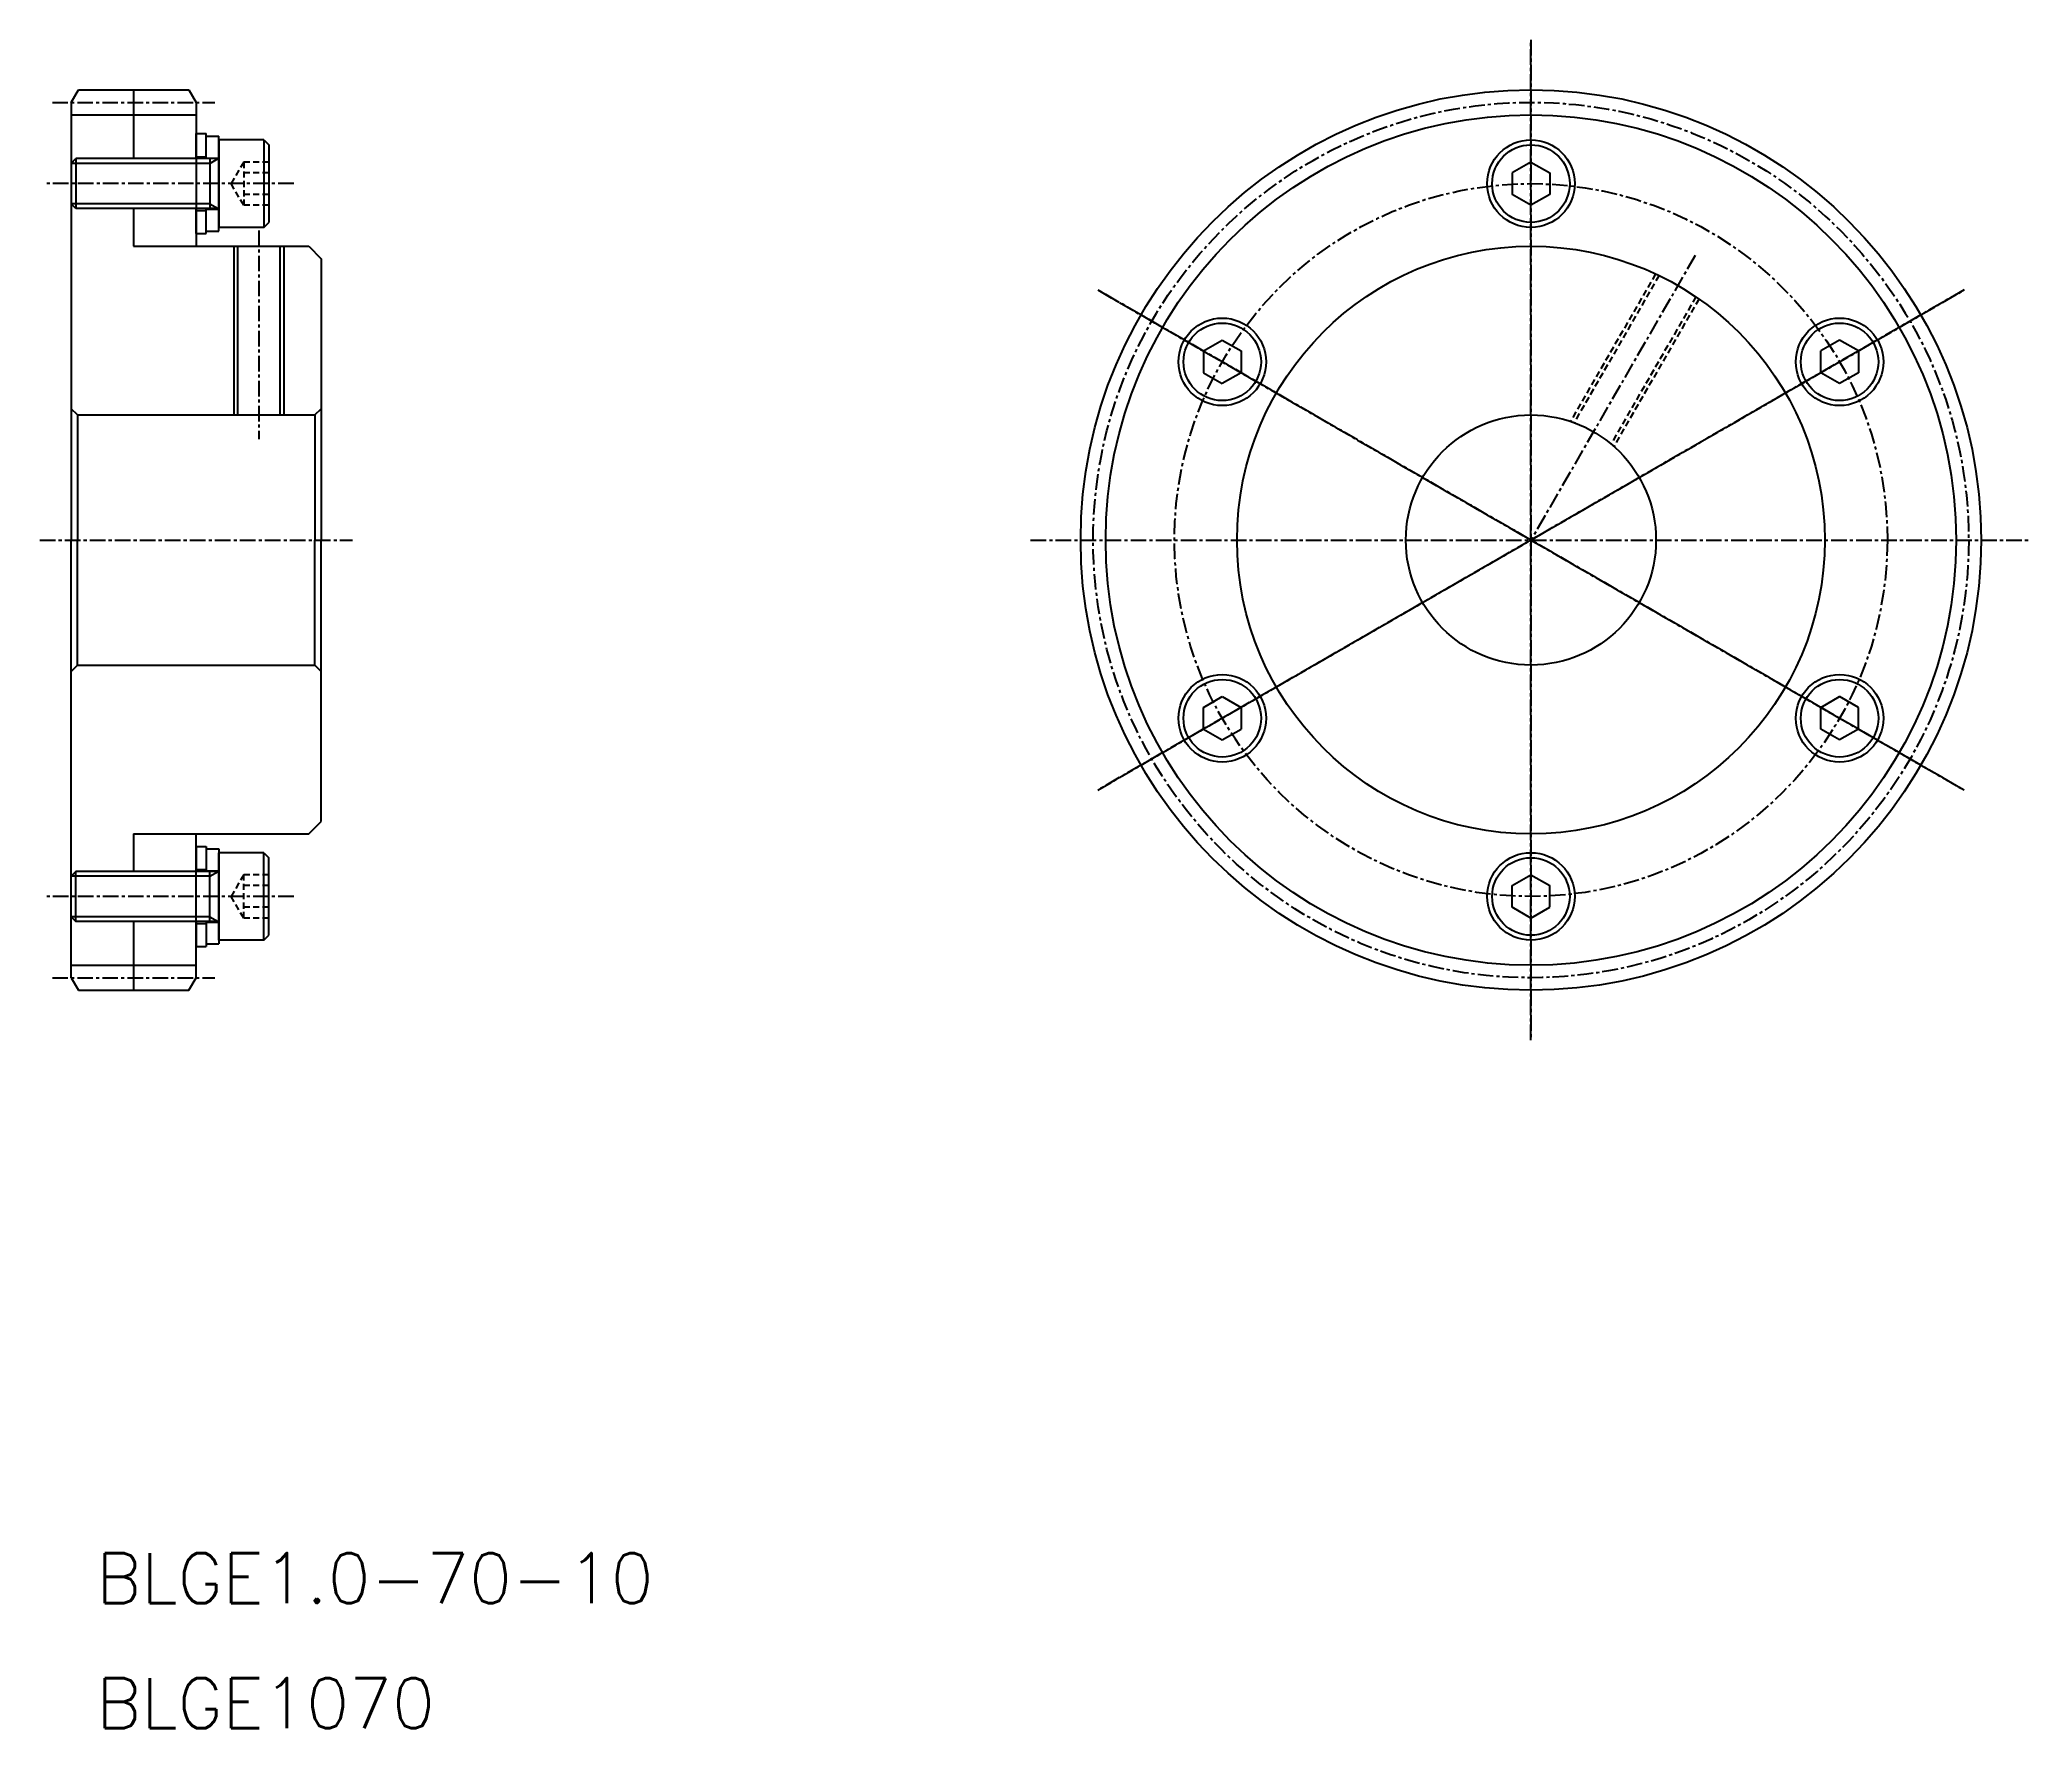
# Model space of a CAD drawing. Extents: x 0 to 159, y 0 to 135.
import ezdxf

# ---------------------------------------------------------------- set-up
doc = ezdxf.new("R2010")
doc.units = 0
doc.linetypes.add('CENTER', pattern=[2, 1.25, -0.25, 0.25, -0.25])
doc.linetypes.add('DASHED', pattern=[0.75, 0.5, -0.25])
doc.layers.get('0').update_dxf_attribs({"linetype": 'CONTINUOUS'})
doc.layers.add('CENTER', color=1, linetype='CENTER')
doc.styles.get("Standard").update_dxf_attribs({"font": 'txt', "bigfont": 'BIGFONT'})

msp = doc.modelspace()

# ---------------------------------------------------------------- linework, layer by layer
at = {"color": 7, "linetype": 'CONTINUOUS'}
for p, q in [((2.5, 130.01), (3.08, 131.01)), ((3.08, 131.01), (11.92, 131.01)), ((7.5, 131.01), (7.5, 125.51)), ((11.92, 131.01), (12.5, 130.01)), ((2.5, 130.01), (2.5, 95.01)), ((2.5, 129.01), (12.5, 129.01)), ((12.5, 130.01), (12.5, 118.51)), ((12.5, 125.51), (12.5, 127.51)), ((12.5, 127.51), (13.3, 127.51)), ((13.3, 125.51), (13.3, 127.51)), ((13.3, 125.56), (13.3, 127.31)), ((13.3, 127.31), (14.3, 127.31)), ((14.3, 119.71), (14.3, 127.31)), ((14.3, 127.01), (14.3, 120.01)), ((17.9, 127.01), (14.3, 127.01)), ((17.9, 127.01), (17.9, 120.01)), ((17.9, 127.01), (18.3, 126.61)), ((18.3, 126.61), (18.3, 120.41)), ((2.5, 125.13), (2.88, 125.51)), ((2.5, 125.13), (2.5, 121.89)), ((14.3, 125.51), (2.88, 125.51)), ((2.88, 125.51), (2.88, 121.51)), ((12.5, 125.66), (13.3, 125.66)), ((13.3, 125.56), (14.3, 125.56)), ((13.6, 125.51), (13.6, 121.51)), ((119.22, 125.24), (117.72, 124.38)), ((117.72, 124.38), (117.72, 122.64)), ((119.22, 125.24), (120.72, 124.38)), ((120.72, 124.38), (120.72, 122.64)), ((119.22, 121.78), (117.72, 122.64)), ((120.72, 122.64), (119.22, 121.78)), ((2.88, 121.51), (2.5, 121.89)), ((14.3, 121.51), (2.88, 121.51)), ((7.5, 121.51), (7.5, 118.51)), ((12.5, 119.51), (12.5, 121.51)), ((12.5, 121.36), (13.3, 121.36)), ((13.3, 119.51), (13.3, 121.51)), ((13.3, 119.71), (13.3, 121.46)), ((13.3, 121.46), (14.3, 121.46)), ((119.97, 122.21), (119.97, 122.21)), ((120.34, 122.43), (120.34, 122.43)), ((12.5, 119.51), (13.3, 119.51)), ((13.3, 119.71), (14.3, 119.71)), ((17.9, 120.01), (14.3, 120.01)), ((17.9, 120.01), (18.3, 120.41)), ((7.5, 118.51), (21.5, 118.51)), ((15.8, 118.51), (15.8, 105.01)), ((19.2, 118.51), (19.2, 105.01)), ((21.5, 118.51), (22.5, 117.51)), ((22.5, 117.51), (22.5, 95.01)), ((93.04, 110.13), (94.54, 110.99)), ((93.04, 110.13), (93.04, 108.39)), ((94.54, 110.99), (96.04, 110.13)), ((96.04, 110.13), (96.04, 108.39)), ((143.9, 110.99), (142.4, 110.13)), ((142.4, 108.39), (142.4, 110.13)), ((145.4, 110.13), (143.9, 110.99)), ((145.4, 110.13), (145.4, 108.39)), ((22.5, 108.51), (22.5, 108.51)), ((93.04, 108.39), (94.54, 107.53)), ((96.04, 108.39), (94.54, 107.53)), ((96.04, 109.69), (96.04, 109.69)), ((96.04, 109.26), (96.04, 109.26)), ((143.9, 107.53), (142.4, 108.39)), ((145.4, 108.39), (143.9, 107.53)), ((143.15, 107.96), (143.15, 107.96)), ((143.52, 107.75), (143.52, 107.75)), ((3, 105.01), (2.5, 105.51)), ((22, 105.01), (22.5, 105.51)), ((3, 105.01), (3, 95.01)), ((3, 105.01), (22, 105.01)), ((22, 105.01), (22, 95.01)), ((2.5, 60.01), (2.5, 95.01)), ((3, 85.01), (3, 95.01)), ((22, 85.01), (22, 95.01)), ((22.5, 72.51), (22.5, 95.01)), ((3, 85.01), (2.5, 84.51)), ((3, 85.01), (22, 85.01)), ((22, 85.01), (22.5, 84.51)), ((22.5, 81.51), (22.5, 81.51)), ((93.04, 81.63), (94.54, 82.49)), ((93.04, 79.89), (93.04, 81.63)), ((94.54, 82.49), (96.04, 81.63)), ((94.91, 82.28), (94.91, 82.28)), ((95.29, 82.06), (95.29, 82.06)), ((96.04, 81.63), (96.04, 79.89)), ((142.4, 81.63), (143.9, 82.49)), ((142.4, 79.89), (142.4, 81.63)), ((145.4, 81.63), (143.9, 82.49)), ((145.4, 79.89), (145.4, 81.63)), ((93.04, 79.89), (94.54, 79.03)), ((94.54, 79.03), (96.04, 79.89)), ((142.4, 80.76), (142.4, 80.76)), ((142.4, 80.33), (142.4, 80.33)), ((143.9, 79.03), (142.4, 79.89)), ((145.4, 79.89), (143.9, 79.03)), ((21.5, 71.51), (22.5, 72.51)), ((7.5, 71.51), (21.5, 71.51)), ((7.5, 71.51), (7.5, 68.51)), ((12.5, 60.01), (12.5, 71.51)), ((12.5, 70.51), (12.5, 68.51)), ((12.5, 70.51), (13.3, 70.51)), ((13.3, 70.51), (13.3, 68.51)), ((13.3, 70.31), (13.3, 68.56)), ((13.3, 70.31), (14.3, 70.31)), ((14.3, 70.31), (14.3, 62.71)), ((2.88, 68.51), (2.5, 68.13)), ((14.3, 68.51), (2.88, 68.51)), ((2.88, 64.51), (2.88, 68.51)), ((12.5, 68.66), (13.3, 68.66)), ((13.3, 68.56), (14.3, 68.56)), ((13.6, 64.51), (13.6, 68.51)), ((14.3, 63.01), (14.3, 70.01)), ((17.9, 70.01), (14.3, 70.01)), ((17.9, 63.01), (17.9, 70.01)), ((17.9, 70.01), (18.3, 69.61)), ((18.3, 63.41), (18.3, 69.61)), ((2.5, 64.89), (2.5, 68.13)), ((117.72, 67.38), (119.22, 68.24)), ((117.72, 65.64), (117.72, 67.38)), ((118.09, 67.59), (118.09, 67.59)), ((118.47, 67.81), (118.47, 67.81)), ((119.22, 68.24), (120.72, 67.38)), ((120.72, 65.64), (120.72, 67.38)), ((119.22, 64.78), (117.72, 65.64)), ((119.22, 64.78), (120.72, 65.64)), ((2.5, 64.89), (2.88, 64.51)), ((14.3, 64.51), (2.88, 64.51)), ((7.5, 64.51), (7.5, 59.01)), ((12.5, 64.51), (12.5, 62.51)), ((12.5, 64.36), (13.3, 64.36)), ((13.3, 64.51), (13.3, 62.51)), ((13.3, 64.46), (13.3, 62.71)), ((13.3, 64.46), (14.3, 64.46)), ((12.5, 62.51), (13.3, 62.51)), ((13.3, 62.71), (14.3, 62.71)), ((17.9, 63.01), (14.3, 63.01)), ((17.9, 63.01), (18.3, 63.41)), ((2.5, 61.01), (12.5, 61.01)), ((2.5, 60.01), (3.08, 59.01)), ((3.08, 59.01), (11.92, 59.01)), ((11.92, 59.01), (12.5, 60.01))]:
    msp.add_line(p, q, dxfattribs=at)
at = {"color": 3, "linetype": 'CONTINUOUS'}
for p, q in [((13.6, 125.13), (2.5, 125.13)), ((13.6, 125.13), (14.26, 125.51)), ((13.6, 121.89), (2.5, 121.89)), ((13.6, 121.89), (14.26, 121.51)), ((15.5, 118.51), (15.5, 105.01)), ((19.5, 118.51), (19.5, 105.01)), ((13.6, 68.13), (14.26, 68.51)), ((13.6, 68.13), (2.5, 68.13)), ((13.6, 64.89), (2.5, 64.89)), ((13.6, 64.89), (14.26, 64.51))]:
    msp.add_line(p, q, dxfattribs=at)
at = {"color": 3, "linetype": 'DASHED'}
for p, q in [((16.3, 125.24), (15.3, 123.51)), ((16.3, 125.24), (16.3, 121.78)), ((18.3, 125.24), (16.3, 125.24)), ((18.3, 124.38), (16.3, 124.38)), ((16.3, 121.78), (15.3, 123.51)), ((18.3, 122.64), (16.3, 122.64)), ((18.3, 121.78), (16.3, 121.78)), ((129.19, 116.29), (122.38, 104.5)), ((129.46, 116.16), (122.67, 104.39)), ((132.41, 114.46), (125.62, 102.69)), ((132.66, 114.29), (125.85, 102.5)), ((16.3, 68.24), (15.3, 66.51)), ((16.3, 64.78), (16.3, 68.24)), ((18.3, 68.24), (16.3, 68.24)), ((18.3, 67.38), (16.3, 67.38)), ((16.3, 64.78), (15.3, 66.51)), ((18.3, 65.64), (16.3, 65.64)), ((18.3, 64.78), (16.3, 64.78))]:
    msp.add_line(p, q, dxfattribs=at)
at = {"color": 7, "linetype": 'CONTINUOUS'}
for centre, radius in [((119.22, 95.01), 36), ((119.22, 123.51), 3.5), ((119.22, 123.51), 3.1), ((119.22, 95.01), 23.5), ((94.54, 109.26), 3.5), ((94.54, 109.26), 3.1), ((143.9, 109.26), 3.5), ((143.9, 109.26), 3.1), ((119.22, 95.01), 10), ((94.54, 80.76), 3.5), ((94.54, 80.76), 3.1), ((143.9, 80.76), 3.5), ((143.9, 80.76), 3.1), ((119.22, 66.51), 3.5), ((119.22, 66.51), 3.1)]:
    msp.add_circle(centre, radius, dxfattribs=at)
at = {"color": 3, "linetype": 'CONTINUOUS'}
msp.add_circle((119.22, 95.01), 34, dxfattribs=at)
at = {"layer": 'CENTER', "color": 1, "linetype": 'CENTER'}
for p, q in [((119.22, 135.01), (119.22, 55.01)), ((119.22, 55.01), (119.22, 135.01)), ((1, 130.01), (14, 130.01)), ((20.3, 123.51), (0.5, 123.51)), ((17.5, 119.75), (17.5, 103.09)), ((132.35, 117.76), (119.22, 95.01)), ((84.58, 115.01), (153.86, 75.01)), ((84.58, 75.01), (153.86, 115.01)), ((153.86, 75.01), (84.58, 115.01)), ((153.86, 115.01), (84.58, 75.01)), ((0, 95.01), (25, 95.01)), ((79.22, 95.01), (159.22, 95.01)), ((20.3, 66.51), (0.5, 66.51)), ((1, 60.01), (14, 60.01))]:
    msp.add_line(p, q, dxfattribs=at)
for radius in [35, 28.5]:
    msp.add_circle((119.22, 95.01), radius, dxfattribs=at)

# ---------------------------------------------------------------- texts
at = {"color": 7, "linetype": 'CONTINUOUS'}
for s, p in [('BLGE1.0-70-10', (4.5, 10)), ('BLGE1070', (4.5, 0))]:
    msp.add_text(s, height=4, dxfattribs=at).set_placement(p)

doc.saveas('drawing.dxf')
